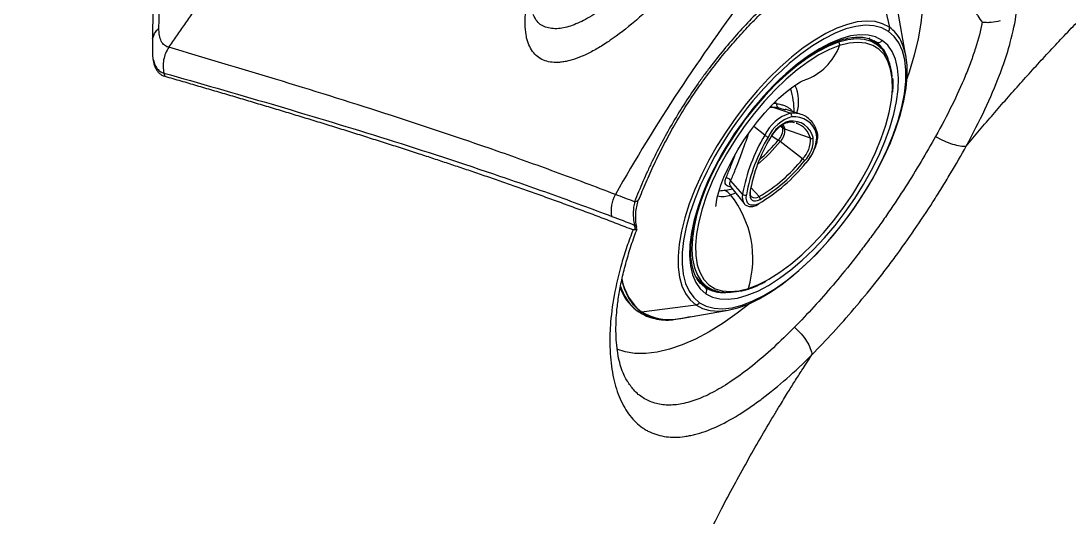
# Model space of a CAD drawing. Extents: x 527 to 611, y 788 to 934.
# Drawn here: x 534.18 to 542.55, y 867.79 to 871.75 of the extents above; entities that cross this region are included whole.
import ezdxf

# ---------------------------------------------------------------- set-up
doc = ezdxf.new("R2010")
doc.units = 0
doc.header["$MEASUREMENT"] = 0
doc.layers.add('1', color=4, linetype='Continuous')
doc.layers.add('GEOMETRY', color=3, linetype='Continuous', lineweight=25)

# ---------------------------------------------------------------- blocks, each defined once
blk = doc.blocks.new('2026_FLAIR')
at = {"layer": 'GEOMETRY'}
for p, q in [((13.9484, 68.7676), (14.0456, 68.3408)), ((14.178, 68.1109), (14.1095, 68.4877)), ((13.6397, 68.2214), (13.6298, 68.2283)), ((13.6924, 68.236), (13.6397, 68.2214)), ((13.8878, 68.2559), (13.881, 68.2462)), ((13.9466, 68.2032), (13.8824, 68.2481)), ((13.9346, 68.2245), (13.9229, 68.2326)), ((13.9321, 68.2133), (13.9378, 68.2216)), ((13.9749, 68.1798), (13.9346, 68.2245)), ((8.2558, 67.975), (8.2621, 67.9502)), ((13.3688, 67.919), (13.3687, 67.919)), ((13.091, 67.7006), (13.11, 67.7034)), ((13.2544, 67.6549), (13.11, 67.7034)), ((13.1236, 67.7341), (13.1431, 67.7317)), ((13.1431, 67.7317), (13.1394, 67.7484)), ((13.1633, 67.6982), (13.2138, 67.6829)), ((13.3407, 67.6453), (13.215, 67.6867)), ((13.0514, 67.4789), (12.9632, 67.5496)), ((13.1954, 67.5363), (13.1748, 67.5506)), ((13.1867, 67.5599), (13.1954, 67.5363)), ((13.4152, 67.4546), (13.2118, 67.5279)), ((13.3051, 67.5793), (13.3044, 67.5704)), ((13.1087, 67.4752), (13.1592, 67.4399)), ((13.3534, 67.2901), (13.1745, 67.4285)), ((12.8743, 67.0071), (12.7797, 67.1156)), ((12.7785, 67.002), (12.8198, 67.0184)), ((12.7786, 67.0706), (12.8868, 66.9335)), ((13.0061, 66.989), (12.9389, 67.0604)), ((12.0286, 66.7319), (12.0174, 66.7232)), ((12.031, 66.7342), (12.0285, 66.747)), ((12.5027, 66.3443), (12.5334, 66.311)), ((12.5334, 66.311), (12.5266, 66.3013)), ((12.5324, 66.3096), (12.5928, 66.2674)), ((12.5728, 66.2691), (12.5529, 66.283)), ((12.5728, 66.2691), (12.6244, 66.2488)), ((12.5737, 66.2663), (12.5734, 66.2666)), ((12.5767, 66.2671), (12.5821, 66.2749)), ((12.8587, 66.2331), (12.9118, 66.2469)), ((12.0685, 66.0683), (12.5018, 66.1241)), ((12.0302, 66.0795), (12.0402, 66.0725)), ((12.0402, 66.0725), (12.0362, 66.0753)), ((12.3814, 66.0168), (12.7587, 66.0817))]:
    blk.add_line(p, q, dxfattribs=at)
at = {"layer": 'GEOMETRY', "flags": 128}
for points in [[(14.1226, 69.0916), (14.133, 69.0831), (14.1854, 69.0292), (14.2292, 68.9643), (14.264, 68.8889), (14.2896, 68.8034), (14.3058, 68.7085), (14.3125, 68.6048), (14.3097, 68.493), (14.2973, 68.374), (14.2755, 68.2486), (14.2444, 68.1176), (14.2043, 67.982), (14.1863, 67.9284)], [(14.0456, 68.3408), (13.992, 68.3691), (13.9311, 68.3857), (13.8634, 68.3905), (13.7896, 68.3833), (13.7106, 68.3644), (13.627, 68.3339), (13.5399, 68.292), (13.45, 68.2393), (13.3583, 68.1763), (13.2657, 68.1035), (13.1732, 68.0219), (13.0818, 67.9321), (12.9923, 67.8351), (12.9057, 67.732), (12.8229, 67.6237), (12.7447, 67.5115), (12.672, 67.3963), (12.6054, 67.2795), (12.5456, 67.1622), (12.4934, 67.0456), (12.4491, 66.931), (12.4133, 66.8194), (12.3864, 66.712), (12.3685, 66.6101), (12.3599, 66.5144), (12.3608, 66.4262), (12.3709, 66.3462), (12.3904, 66.2754), (12.4189, 66.2143), (12.4562, 66.1637), (12.5018, 66.1241)], [(14.0388, 68.3083), (13.9846, 68.3367), (13.9227, 68.3529), (13.8537, 68.3567), (13.7786, 68.3481), (13.698, 68.3272), (13.6129, 68.2942), (13.5242, 68.2496), (13.4329, 68.1936), (13.3399, 68.1271), (13.2464, 68.0507), (13.1865, 67.9969)], [(12.5299, 66.1417), (12.5842, 66.1133), (12.6461, 66.0971), (12.715, 66.0933), (12.7902, 66.1019), (12.8707, 66.1228), (12.9558, 66.1558), (13.0445, 66.2004), (13.1358, 66.2563), (13.2288, 66.3229), (13.3224, 66.3993), (13.4155, 66.4847), (13.5072, 66.5783), (13.5965, 66.6789), (13.6823, 66.7855), (13.7638, 66.897), (13.8401, 67.012), (13.9102, 67.1294), (13.9735, 67.2478), (14.0292, 67.366), (14.0768, 67.4826), (14.1157, 67.5964), (14.1455, 67.7061), (14.1659, 67.8106), (14.1766, 67.9086), (14.1775, 67.9992), (14.1686, 68.0813), (14.1501, 68.154), (14.122, 68.2165), (14.0848, 68.2681), (14.0388, 68.3083)], [(13.9886, 68.2362), (13.9361, 68.2634), (13.8759, 68.2784), (13.8088, 68.281), (13.7356, 68.2713), (13.6571, 68.2493), (13.5742, 68.2153), (13.4879, 68.1697), (13.3992, 68.113), (13.3092, 68.0459), (13.2188, 67.9692), (13.1695, 67.9233)], [(13.6397, 68.2214), (13.5609, 68.1907), (13.4787, 68.1488), (13.394, 68.0962), (13.3079, 68.0335), (13.2213, 67.9614), (13.1352, 67.8808), (13.0508, 67.7927), (12.9689, 67.698), (12.8905, 67.5979), (12.8166, 67.4936), (12.748, 67.3862), (12.6855, 67.277), (12.6299, 67.1674), (12.5818, 67.0585), (12.5417, 66.9518), (12.5102, 66.8483), (12.4875, 66.7494), (12.4741, 66.6562), (12.4699, 66.5698), (12.4717, 66.5254)], [(13.6479, 68.1943), (13.5676, 68.1629), (13.4837, 68.1196), (13.3973, 68.0651), (13.3095, 68.0001), (13.2214, 67.9253), (13.1341, 67.8416), (13.0486, 67.7503), (12.9661, 67.6523), (12.8877, 67.549), (12.8142, 67.4416), (12.7466, 67.3314), (12.6858, 67.22), (12.6325, 67.1086), (12.5874, 66.9986), (12.551, 66.8916), (12.5239, 66.7887), (12.5063, 66.6913), (12.4985, 66.6006), (12.5006, 66.5177), (12.5126, 66.4438), (12.5194, 66.4192)], [(12.5801, 66.2138), (12.6327, 66.1866), (12.6928, 66.1716), (12.7599, 66.1689), (12.8331, 66.1787), (12.9117, 66.2007), (12.9946, 66.2347), (13.0809, 66.2803), (13.1696, 66.337), (13.2596, 66.4041), (13.3499, 66.4808), (13.4395, 66.5663), (13.5272, 66.6595), (13.6121, 66.7593), (13.6931, 66.8645), (13.7694, 66.974), (13.8399, 67.0865), (13.904, 67.2005), (13.9608, 67.3149), (14.0096, 67.4281), (14.05, 67.5391), (14.0814, 67.6463), (14.1034, 67.7486), (14.1158, 67.8447), (14.1185, 67.9336), (14.1114, 68.0142), (14.0946, 68.0855), (14.0683, 68.1468), (14.0329, 68.1972), (13.9886, 68.2362)], [(12.6012, 66.0821), (12.6164, 66.0792), (12.6841, 66.0744), (12.7578, 66.0816), (12.8369, 66.1005), (12.9204, 66.131), (13.0076, 66.1729), (13.0974, 66.2256), (13.1891, 66.2886), (13.2817, 66.3614), (13.3742, 66.443), (13.4656, 66.5328), (13.5551, 66.6298), (13.6417, 66.7329), (13.7245, 66.8412), (13.8027, 66.9534), (13.8755, 67.0686), (13.9421, 67.1854), (14.0018, 67.3027), (14.0541, 67.4193), (14.0983, 67.5339), (14.1341, 67.6455), (14.1611, 67.7529), (14.1789, 67.8548), (14.1875, 67.9505), (14.1867, 68.0387), (14.1765, 68.1187), (14.1571, 68.1895), (14.1367, 68.2358)], [(14.0678, 67.8137), (14.0698, 67.8497), (14.0677, 67.9326), (14.0557, 68.0065), (14.034, 68.0706), (14.003, 68.1241), (13.9628, 68.1663), (13.9142, 68.1966), (13.8576, 68.2147), (13.7938, 68.2204), (13.7236, 68.2136), (13.6479, 68.1943)], [(14.0677, 67.9452), (14.0642, 67.9794), (14.0496, 68.0493), (14.0259, 68.1097), (13.9933, 68.1598), (13.9523, 68.199), (13.9032, 68.227), (13.8467, 68.2433), (13.7835, 68.2479), (13.7142, 68.2405), (13.6924, 68.236)], [(12.6614, 66.9089), (12.6614, 66.9099), (12.6622, 66.9229), (12.6652, 66.947), (12.6721, 66.9819), (12.6838, 67.0268), (12.7012, 67.081), (12.725, 67.1432), (12.7555, 67.2118), (12.7924, 67.2852), (12.8354, 67.3614), (12.8838, 67.4386), (12.9366, 67.5147), (12.9926, 67.5881), (13.0504, 67.6568), (13.1083, 67.7192), (13.1647, 67.7742), (13.2177, 67.8206), (13.2655, 67.8579), (13.306, 67.8857), (13.3377, 67.9044), (13.3589, 67.915), (13.368, 67.9188), (13.3688, 67.919), (13.3688, 67.919)], [(13.0643, 66.3193), (13.0846, 66.3307), (13.171, 66.3852), (13.2588, 66.4502), (13.3469, 66.525), (13.4342, 66.6087), (13.5197, 66.7), (13.6021, 66.798), (13.6806, 66.9013), (13.7541, 67.0087), (13.8217, 67.1189), (13.8825, 67.2303), (13.9358, 67.3417), (13.9809, 67.4517), (14.0173, 67.5588), (14.0444, 67.6616), (14.062, 67.759), (14.0678, 67.8137)], [(13.1958, 67.5664), (13.2008, 67.5566), (13.2118, 67.5279)], [(13.2872, 67.5787), (13.2623, 67.5821), (13.2287, 67.5822)], [(13.3797, 67.2564), (13.3797, 67.2564), (13.3798, 67.2573), (13.3791, 67.2588)], [(12.561, 67.1314), (12.5395, 67.084), (12.4919, 66.9674), (12.453, 66.8536), (12.4232, 66.7439), (12.4029, 66.6394), (12.3922, 66.5413), (12.3913, 66.4508), (12.4001, 66.3687), (12.4187, 66.296), (12.4467, 66.2335), (12.4839, 66.1819), (12.5299, 66.1417)], [(12.5946, 67.1057), (12.5591, 67.0218), (12.5188, 66.9109), (12.4874, 66.8037), (12.4653, 66.7014), (12.4529, 66.6053), (12.4502, 66.5164), (12.4573, 66.4358), (12.4741, 66.3645), (12.5004, 66.3032), (12.5359, 66.2528), (12.5801, 66.2138)], [(12.9326, 67.0218), (12.9314, 67.0012), (12.9339, 66.9838), (12.9399, 66.97), (12.9493, 66.9603), (12.9617, 66.9551), (12.9769, 66.9544), (12.9942, 66.9583), (13.0132, 66.9666)], [(13.0052, 66.9347), (12.9817, 66.9243), (12.9602, 66.9195), (12.9414, 66.9204), (12.926, 66.9269), (12.9143, 66.9389), (12.9069, 66.956), (12.9038, 66.9776), (12.9053, 67.0031)], [(12.4717, 66.5254), (12.4752, 66.4911), (12.4897, 66.4212), (12.5134, 66.3609), (12.546, 66.3108), (12.5871, 66.2715), (12.6361, 66.2436), (12.6926, 66.2272), (12.7558, 66.2227), (12.8251, 66.23), (12.8469, 66.2345)], [(12.5194, 66.4192), (12.5343, 66.3797), (12.5653, 66.3262), (12.6055, 66.284), (12.6541, 66.2537), (12.7107, 66.2356), (12.7745, 66.2299), (12.8447, 66.2367), (12.9204, 66.256)], [(12.4563, 66.0297), (12.4049, 66.0172), (12.321, 66.0054), (12.243, 66.0055), (12.1716, 66.0178), (12.1073, 66.0419), (12.0506, 66.0778), (12.0022, 66.1251), (11.9624, 66.1834), (11.9315, 66.2523), (11.911, 66.3254)], [(12.9204, 66.256), (13.0007, 66.2874), (13.0643, 66.3193)], [(12.9331, 66.1365), (12.832, 66.0579), (12.7189, 65.9786), (12.6074, 65.9097), (12.4984, 65.8517), (12.3926, 65.8049), (12.2906, 65.7698), (12.1933, 65.7465), (12.1013, 65.7351), (12.0153, 65.7359), (11.9358, 65.7488), (11.8697, 65.7709)], [(12.5018, 66.1241), (12.5554, 66.0958), (12.6012, 66.0821)]]:
    blk.add_lwpolyline(points, dxfattribs=at)
at = {"layer": 'GEOMETRY'}
for centre, radius, start, end in [((14.0052, 68.3323), 0.0413, 324.52118, 11.9225), ((13.8785, 68.1037), 0.2901, 27.09447, 54.82402), ((13.2151, 68.3538), 0.4612, 289.90865, 339.76958), ((13.6257, 68.2024), 0.0236, 339.97886, 53.44455), ((13.9568, 68.256), 0.0374, 238.26015, 328.08207), ((13.7773, 68.0027), 0.2731, 16.25195, 54.18135), ((15.1555, 65.9149), 2.8656, 133.40443, 154.8805), ((15.0325, 66.0022), 2.676, 134.12028, 155.64611), ((12.658, 67.6631), 0.628, 0.02124, 17.40121), ((13.0256, 67.7495), 0.2959, 341.68907, 25.74018), ((13.1202, 67.7264), 0.0251, 218.45525, 246.23627), ((13.1782, 67.7299), 0.0351, 177.15532, 244.84992), ((13.3511, 67.3382), 0.3311, 106.98877, 154.85257), ((13.3533, 67.3354), 0.3037, 106.98877, 154.85257), ((13.2688, 67.4172), 0.175, 14.2465, 96.99904), ((13.2734, 67.437), 0.2188, 68.58612, 94.99921), ((13.2459, 67.6356), 0.0211, 332.51809, 66.33587), ((13.287, 67.4433), 0.1839, 14.2465, 96.99904), ((13.319, 67.3567), 0.2449, 106.98877, 154.85257), ((13.0696, 67.5285), 0.126, 315.29647, 3.56188), ((13.0822, 67.5199), 0.1298, 315.29647, 3.56188), ((13.2359, 67.5954), 0.0716, 235.50441, 250.33204), ((13.2332, 67.5969), 0.0154, 253.06717, 337.16732), ((13.2504, 67.4134), 0.1698, 14.05524, 70.47128), ((14.2026, 66.7777), 1.348, 148.6554, 170.20295), ((14.2042, 66.7788), 1.3181, 148.6554, 170.20295), ((14.1685, 66.8084), 1.2542, 148.6554, 170.20295), ((12.1271, 68.2863), 1.3538, 309.77752, 320.68338), ((12.0769, 68.331), 1.4019, 311.64764, 320.53431), ((13.1036, 67.5442), 0.0836, 231.28876, 252.43902), ((12.9258, 67.1077), 0.406, 52.21082, 54.90631), ((13.2006, 67.4413), 0.2149, 315.29647, 3.56188), ((13.1969, 67.4453), 0.242, 315.29647, 3.56188), ((13.1657, 67.4699), 0.3001, 315.29647, 3.56188), ((13.4223, 67.4758), 0.0224, 251.33832, 316.06822), ((13.454, 67.5002), 0.0162, 314.19634, 15.39439), ((12.3335, 68.0872), 1.3339, 300.23317, 321.60818), ((12.3822, 68.0596), 1.2391, 300.23317, 321.60818), ((12.3741, 68.0633), 1.2693, 300.23317, 321.60818), ((13.3087, 67.2287), 0.076, 37.58463, 53.94177), ((12.7407, 67.0895), 0.0469, 33.74681, 89.07725), ((12.658, 67.6631), 0.628, 272.68699, 282.57653), ((12.6893, 66.9343), 0.112, 37.18636, 69.40893), ((12.9648, 66.9846), 0.0932, 166.03984, 213.22549), ((12.8924, 67.025), 0.0254, 224.66568, 300.50641), ((12.9269, 67.031), 0.0108, 301.61846, 352.99565), ((12.009, 66.9897), 0.0426, 274.75449, 332.65698), ((12.7123, 67.1719), 0.1823, 257.72392, 291.28679), ((12.1404, 66.4941), 0.8156, 343.02587, 38.51648), ((12.9748, 67.0275), 0.0496, 229.71409, 309.1311), ((12.9946, 66.9368), 0.0108, 300.08251, 348.63047), ((12.9879, 66.971), 0.0257, 350.18084, 44.63151), ((12.0055, 66.7376), 0.0249, 22.67934, 79.52029), ((12.2597, 66.3878), 0.3843, 198.38534, 233.33899), ((12.2757, 66.3858), 0.3921, 195.65988, 232.35104), ((12.3262, 66.4019), 0.4214, 189.5847, 232.31695), ((12.5504, 66.2368), 0.0376, 322.26055, 51.7769), ((12.7234, 66.4977), 0.2756, 237.08745, 273.6755), ((12.9073, 66.2597), 0.0136, 289.33513, 343.98381), ((12.4959, 66.1648), 0.0411, 278.2684, 325.80154), ((12.2904, 66.4395), 0.4324, 239.12926, 282.14519)]:
    blk.add_arc(centre, radius, start, end, dxfattribs=at)
for points, knots in [([(17.4143, 72.5609), (16.8518, 72.2417), (16.3103, 71.8855), (15.2532, 71.0861), (14.7403, 70.6394), (13.7806, 69.6798), (13.3339, 69.1668), (12.5344, 68.1098), (12.1782, 67.5683), (11.8589, 67.0058)], [0.0117209, 0.0117209, 0.0117209, 0.0117209, 0.2499981, 0.2499981, 0.4999981, 0.4999981, 0.7499981, 0.7499981, 0.9882772, 0.9882772, 0.9882772, 0.9882772]), ([(13.2312, 70.5826), (13.2037, 70.6049), (13.1695, 70.6194), (13.1185, 70.6276), (13.1079, 70.6288), (13.0859, 70.6301), (13.0746, 70.6302), (13.0397, 70.6292), (13.0151, 70.6265), (12.9633, 70.6173), (12.9361, 70.6107), (12.8933, 70.5979), (12.8787, 70.5931), (12.8489, 70.5825), (12.8336, 70.5767), (12.7565, 70.5455), (12.6916, 70.5132), (12.5897, 70.4538), (12.555, 70.4323), (12.4839, 70.3853), (12.4481, 70.3602), (12.3403, 70.2807), (12.2678, 70.2219), (12.1582, 70.1247), (12.1213, 70.0907), (12.049, 70.021), (12.0133, 69.9851), (11.9428, 69.9116), (11.908, 69.8739), (11.8566, 69.8159), (11.8396, 69.7963), (11.8058, 69.7567), (11.789, 69.7366), (11.7059, 69.6353), (11.6437, 69.553), (11.5566, 69.4277), (11.5286, 69.3856), (11.4881, 69.322), (11.4748, 69.3007), (11.449, 69.2582), (11.4365, 69.237), (11.3757, 69.1317), (11.333, 69.0491), (11.2867, 68.9477), (11.2778, 68.9276), (11.2607, 68.8874), (11.2525, 68.8674), (11.2293, 68.8082), (11.2155, 68.7698), (11.1793, 68.6578), (11.1618, 68.5874), (11.1483, 68.505), (11.146, 68.4887), (11.1423, 68.4571), (11.1409, 68.4417), (11.1381, 68.3967), (11.1379, 68.3684), (11.1408, 68.315), (11.144, 68.29), (11.1512, 68.2549), (11.1541, 68.2437), (11.1606, 68.222), (11.1643, 68.2116), (11.1767, 68.1819), (11.1865, 68.1641), (11.2094, 68.1324), (11.2225, 68.1186), (11.2659, 68.0838), (11.3003, 68.0693), (11.3599, 68.06), (11.3811, 68.059), (11.415, 68.0609), (11.4267, 68.062), (11.4506, 68.0654), (11.4628, 68.0677), (11.525, 68.0816), (11.5786, 68.1012), (11.6504, 68.136), (11.6651, 68.1435), (11.6948, 68.1595), (11.7099, 68.1681), (11.7557, 68.1952), (11.7867, 68.215), (11.8813, 68.28), (11.9464, 68.3303), (12.0306, 68.4021), (12.0476, 68.4169), (12.0815, 68.4471), (12.0985, 68.4625), (12.1494, 68.5096), (12.1834, 68.5423), (12.2515, 68.6102), (12.2856, 68.6454), (12.3369, 68.6999), (12.354, 68.7185), (12.3883, 68.7561), (12.4054, 68.7751), (12.4901, 68.871), (12.556, 68.9501), (12.6524, 69.0721), (12.6841, 69.1134), (12.7466, 69.1971), (12.7769, 69.2388), (12.865, 69.3638), (12.92, 69.4466), (12.9967, 69.5703), (13.0214, 69.6116), (13.0677, 69.6923), (13.0895, 69.7319), (13.1302, 69.8095), (13.1493, 69.8476), (13.1844, 69.9223), (13.2006, 69.959), (13.2447, 70.0665), (13.2672, 70.1329), (13.2908, 70.225), (13.297, 70.2544), (13.3058, 70.3107), (13.3084, 70.3377), (13.3108, 70.413), (13.3051, 70.4564), (13.2889, 70.5024), (13.2852, 70.5112), (13.2769, 70.5279), (13.2723, 70.5359), (13.257, 70.5583), (13.245, 70.5714), (13.2312, 70.5826)], [0, 0, 0, 0, 0.03125, 0.03125, 0.039062, 0.039062, 0.046875, 0.046875, 0.0625, 0.0625, 0.078125, 0.078125, 0.085937, 0.085937, 0.09375, 0.09375, 0.125, 0.125, 0.140625, 0.140625, 0.15625, 0.15625, 0.1875, 0.1875, 0.203125, 0.203125, 0.21875, 0.21875, 0.234375, 0.234375, 0.242187, 0.242187, 0.25, 0.25, 0.28125, 0.28125, 0.296875, 0.296875, 0.304687, 0.304687, 0.3125, 0.3125, 0.34375, 0.34375, 0.351562, 0.351562, 0.359375, 0.359375, 0.375, 0.375, 0.40625, 0.40625, 0.414062, 0.414062, 0.421875, 0.421875, 0.4375, 0.4375, 0.453125, 0.453125, 0.460937, 0.460937, 0.46875, 0.46875, 0.484375, 0.484375, 0.5, 0.5, 0.53125, 0.53125, 0.546875, 0.546875, 0.554687, 0.554687, 0.5625, 0.5625, 0.59375, 0.59375, 0.601562, 0.601562, 0.609375, 0.609375, 0.625, 0.625, 0.65625, 0.65625, 0.664062, 0.664062, 0.671875, 0.671875, 0.6875, 0.6875, 0.703125, 0.703125, 0.710937, 0.710937, 0.71875, 0.71875, 0.75, 0.75, 0.765625, 0.765625, 0.78125, 0.78125, 0.8125, 0.8125, 0.828125, 0.828125, 0.84375, 0.84375, 0.859375, 0.859375, 0.875, 0.875, 0.90625, 0.90625, 0.921875, 0.921875, 0.9375, 0.9375, 0.96875, 0.96875, 0.976562, 0.976562, 0.984375, 0.984375, 1, 1, 1, 1]), ([(12.9763, 70.5118), (12.9881, 70.5001), (13.0181, 70.4704), (13.0417, 70.398), (13.0424, 70.3273), (13.0331, 70.2476), (13.0137, 70.1587), (12.9584, 70.0072), (12.8779, 69.8391), (12.776, 69.6594), (12.6559, 69.4727), (12.5223, 69.2847), (12.3788, 69.1006), (12.23, 68.9261), (12.0794, 68.7661), (11.9308, 68.6253), (11.7872, 68.5081), (11.6517, 68.4171), (11.5272, 68.3563), (11.4104, 68.3245), (11.3094, 68.3325), (11.2373, 68.3726), (11.2124, 68.4231), (11.2031, 68.442)], [0, 0, 0, 0, 0.032893, 0.083231, 0.133572, 0.134695, 0.186221, 0.237751, 0.289583, 0.341418, 0.39319, 0.444962, 0.496309, 0.547655, 0.598301, 0.648944, 0.69899, 0.749031, 0.79899, 0.848947, 0.907022, 0.965099, 1, 1, 1, 1]), ([(8.2941, 68.1807), (8.3154, 68.2114), (8.3581, 68.2727), (8.4226, 68.3644), (8.4874, 68.4559), (8.5525, 68.5471), (8.6179, 68.6381), (8.6836, 68.7288), (8.7497, 68.8193), (8.816, 68.9095), (8.8826, 68.9994), (8.9495, 69.0891), (9.0168, 69.1785), (9.0843, 69.2677), (9.1521, 69.3566), (9.2202, 69.4453), (9.2887, 69.5337), (9.3574, 69.6218), (9.4264, 69.7097), (9.4957, 69.7973), (9.5653, 69.8847), (9.6352, 69.9718), (9.7053, 70.0586), (9.7523, 70.1163), (9.7758, 70.1451)], [0, 0, 0, 0, 0.045567, 0.091122, 0.136667, 0.182201, 0.227724, 0.273236, 0.318737, 0.364227, 0.409706, 0.455175, 0.500634, 0.546081, 0.591519, 0.636946, 0.682362, 0.727769, 0.773165, 0.818552, 0.863928, 0.909295, 0.954652, 1, 1, 1, 1]), ([(14.6596, 67.3928), (14.6773, 67.414), (14.7127, 67.4564), (14.7661, 67.5196), (14.8197, 67.5827), (14.8736, 67.6454), (14.9278, 67.7079), (14.9823, 67.7701), (15.037, 67.8321), (15.0919, 67.8937), (15.1471, 67.9551), (15.2026, 68.0163), (15.2583, 68.0771), (15.3143, 68.1377), (15.3705, 68.198), (15.427, 68.258), (15.4837, 68.3177), (15.5406, 68.3772), (15.5978, 68.4364), (15.6552, 68.4952), (15.7129, 68.5538), (15.7876, 68.6292), (15.8799, 68.7209), (15.9901, 68.8287), (16.1014, 68.9357), (16.2137, 69.0418), (16.3269, 69.1471), (16.4412, 69.2515), (16.5564, 69.3551), (16.6726, 69.4578), (16.7898, 69.5595), (16.9079, 69.6605), (16.9874, 69.727), (17.0272, 69.7602)], [0, 0, 0, 0, 0.024712, 0.049414, 0.074105, 0.098787, 0.123457, 0.148117, 0.172767, 0.197406, 0.222034, 0.246651, 0.271258, 0.295853, 0.320437, 0.34501, 0.369572, 0.394123, 0.418662, 0.443189, 0.467706, 0.49221, 0.538139, 0.584117, 0.630142, 0.676214, 0.722334, 0.768499, 0.81471, 0.860966, 0.907267, 0.953612, 1, 1, 1, 1]), ([(8.2449, 69.6189), (8.2295, 69.4827), (8.1953, 69.1815), (8.1674, 68.6906), (8.165, 68.3267), (8.1639, 68.1448)], [0, 0, 0, 0, 0.291897, 0.6459856, 1, 1, 1, 1]), ([(8.2157, 68.335), (8.2167, 68.3902), (8.2218, 68.6719), (8.2352, 68.9983), (8.2625, 69.3705), (8.2784, 69.5261), (8.289, 69.6302)], [0, 0, 0, 0, 0.121979, 0.622298, 0.747362, 1, 1, 1, 1]), ([(5.9937, 66.9495), (6.0488, 67.1775), (6.2055, 67.7065), (6.5506, 68.5048), (6.9062, 69.0903), (7.121, 69.3879), (7.151, 69.4285)], [0.22684237, 0.22684237, 0.22684237, 0.22684237, 0.25, 0.28125, 0.3125, 0.31748314, 0.31748314, 0.31748314, 0.31748314]), ([(14.9646, 68.6127), (14.9627, 68.6833), (14.9536, 68.7478), (14.9207, 68.8654), (14.8971, 68.9185), (14.8581, 68.9775), (14.8498, 68.9889), (14.8325, 69.0108), (14.8234, 69.0213), (14.7949, 69.0515), (14.7743, 69.0698), (14.7077, 69.1195), (14.6571, 69.1456), (14.5862, 69.1689), (14.5716, 69.1732), (14.5418, 69.1806), (14.5266, 69.1838), (14.4802, 69.192), (14.4481, 69.1956), (14.3488, 69.2003), (14.2783, 69.1956), (14.1665, 69.1767), (14.1281, 69.1683), (14.0505, 69.1477), (14.0111, 69.1354), (13.8917, 69.0931), (13.8102, 69.0572), (13.7061, 69.0028), (13.6852, 68.9915), (13.6431, 68.9678), (13.6219, 68.9554), (13.5584, 68.917), (13.5161, 68.8898), (13.3896, 68.8033), (13.3057, 68.7393), (13.1805, 68.6335), (13.1389, 68.5967), (13.0766, 68.5389), (13.0558, 68.5193), (13.0147, 68.4794), (12.9943, 68.4591), (12.8931, 68.3565), (12.8147, 68.2699), (12.7009, 68.1334), (12.6636, 68.0867), (12.6087, 68.0151), (12.5905, 67.9909), (12.5545, 67.942), (12.5367, 67.9172), (12.4492, 67.793), (12.3837, 67.6915), (12.2615, 67.4845), (12.2048, 67.3789), (12.1397, 67.2443), (12.127, 67.2172), (12.1022, 67.1632), (12.0902, 67.1362), (12.0552, 67.0552), (12.0332, 67.0012), (12.0126, 66.9473)], [0, 0, 0, 0, 0.0625, 0.0625, 0.125, 0.125, 0.140625, 0.140625, 0.15625, 0.15625, 0.1875, 0.1875, 0.25, 0.25, 0.265625, 0.265625, 0.28125, 0.28125, 0.3125, 0.3125, 0.375, 0.375, 0.40625, 0.40625, 0.4375, 0.4375, 0.5, 0.5, 0.515625, 0.515625, 0.53125, 0.53125, 0.5625, 0.5625, 0.625, 0.625, 0.65625, 0.65625, 0.671875, 0.671875, 0.6875, 0.6875, 0.75, 0.75, 0.78125, 0.78125, 0.796875, 0.796875, 0.8125, 0.8125, 0.875, 0.875, 0.9375, 0.9375, 0.953125, 0.953125, 0.96875, 0.96875, 1, 1, 1, 1]), ([(12.0497, 66.9694), (12.0506, 66.9719), (12.0692, 67.0222), (12.1115, 67.1222), (12.1774, 67.2683), (12.2506, 67.4148), (12.3301, 67.5599), (12.4155, 67.7022), (12.5065, 67.8401), (12.602, 67.973), (12.7016, 68.1011), (12.8054, 68.2243), (12.9131, 68.3426), (13.0237, 68.4547), (13.1363, 68.5596), (13.2495, 68.6564), (13.3622, 68.7443), (13.4733, 68.8224), (13.5816, 68.8904), (13.6861, 68.9479), (13.7873, 68.9956), (13.8855, 69.034), (13.98, 69.0633), (14.0692, 69.0834), (14.1519, 69.0946), (14.2264, 69.0972), (14.2861, 69.0935), (14.3164, 69.0868), (14.3287, 69.0841)], [0, 0, 0, 0, 0.0021643, 0.042863, 0.083881, 0.1250926, 0.1663517, 0.2074809, 0.2484093, 0.2889715, 0.3293058, 0.3700689, 0.4111579, 0.4524488, 0.4937924, 0.5349876, 0.5758811, 0.6163347, 0.6562359, 0.6954999, 0.7341874, 0.7737114, 0.8134998, 0.8534299, 0.8933754, 0.9332427, 0.9730681, 1, 1, 1, 1]), ([(14.7027, 68.5754), (14.7028, 68.5684), (14.7033, 68.5611), (14.7052, 68.5462), (14.7066, 68.5386), (14.7123, 68.5153), (14.7178, 68.4992), (14.7286, 68.4742), (14.7327, 68.4657), (14.7417, 68.4485), (14.7465, 68.44), (14.7622, 68.4143), (14.774, 68.3973), (14.7871, 68.3804)], [0, 0, 0, 0, 0.125, 0.125, 0.25, 0.25, 0.5, 0.5, 0.625, 0.625, 0.75, 0.75, 1, 1, 1, 1]), ([(14.6596, 67.3928), (14.7138, 67.4923), (14.763, 67.5891), (14.8515, 67.7779), (14.8909, 67.8699), (14.9422, 68.0043), (14.9579, 68.0486), (14.9867, 68.1358), (14.9996, 68.1784), (15.0335, 68.3029), (15.0499, 68.3818), (15.0599, 68.4566)], [0, 0, 0, 0, 0.25, 0.25, 0.5, 0.5, 0.625, 0.625, 0.75, 0.75, 1, 1, 1, 1]), ([(14.7871, 68.3804), (14.7742, 68.3149), (14.7562, 68.2462), (14.7277, 68.1564), (14.7216, 68.1382), (14.709, 68.1015), (14.7024, 68.0829), (14.6817, 68.027), (14.6669, 67.9892), (14.6194, 67.8746), (14.5838, 67.7964), (14.5049, 67.6362), (14.4617, 67.5542), (14.4147, 67.47)], [0, 0, 0, 0, 0.25, 0.25, 0.3125, 0.3125, 0.375, 0.375, 0.5, 0.5, 0.75, 0.75, 1, 1, 1, 1]), ([(14.93, 68.3923), (14.9058, 68.3853), (14.8818, 68.3809), (14.8457, 68.3779), (14.8337, 68.3775), (14.816, 68.3779), (14.8101, 68.3781), (14.7985, 68.379), (14.7927, 68.3796), (14.7871, 68.3804)], [0, 0, 0, 0, 0.5, 0.5, 0.75, 0.75, 0.875, 0.875, 1, 1, 1, 1]), ([(8.1654, 68.2482), (8.1717, 68.2671), (8.1798, 68.2913), (8.2005, 68.3189), (8.2101, 68.3291), (8.2157, 68.335)], [0, 0, 0, 0, 0.599651, 0.768178, 1, 1, 1, 1]), ([(8.294, 68.1806), (8.2908, 68.1815), (8.2876, 68.1824), (8.2814, 68.1846), (8.2784, 68.1859), (8.2698, 68.1902), (8.2644, 68.1937), (8.2496, 68.2061), (8.2413, 68.2168), (8.2279, 68.2431), (8.223, 68.2585), (8.2167, 68.2937), (8.2153, 68.3135), (8.2157, 68.335)], [0, 0, 0, 0, 0.0625, 0.0625, 0.125, 0.125, 0.25, 0.25, 0.5, 0.5, 0.75, 0.75, 1, 1, 1, 1]), ([(13.1681, 67.9148), (13.1904, 67.9359), (13.2399, 67.9828), (13.3172, 68.0464), (13.3986, 68.1064), (13.4784, 68.1571), (13.5556, 68.1983), (13.6293, 68.2296), (13.6986, 68.2509), (13.7625, 68.262), (13.8207, 68.2634), (13.8724, 68.2552), (13.9105, 68.241), (13.9306, 68.2283), (13.9374, 68.224)], [0, 0, 0, 0, 0.072418, 0.160881, 0.249191, 0.337312, 0.425211, 0.512869, 0.600316, 0.687685, 0.775198, 0.863468, 0.95355, 1, 1, 1, 1]), ([(8.294, 68.1806), (8.2739, 68.1506), (8.26, 68.1164), (8.2469, 68.0457), (8.2477, 68.0092), (8.2558, 67.975)], [0, 0, 0, 0, 0.5, 0.5, 1, 1, 1, 1]), ([(11.859, 67.0059), (11.6976, 67.0679), (11.5384, 67.1275), (11.2243, 67.2428), (11.0694, 67.2984), (10.6104, 67.459), (10.3117, 67.5585), (9.7234, 67.7483), (9.4339, 67.8385), (8.8602, 68.0135), (8.5762, 68.0981), (8.2941, 68.1808)], [0, 0, 0, 0, 0.125, 0.125, 0.25, 0.25, 0.5, 0.5, 0.75, 0.75, 1, 1, 1, 1]), ([(8.1639, 68.1448), (8.1639, 68.141), (8.164, 68.1334), (8.1645, 68.1224), (8.1652, 68.1116), (8.1661, 68.1012), (8.1673, 68.091), (8.1688, 68.0812), (8.1719, 68.0637), (8.178, 68.0402), (8.189, 68.0133), (8.203, 67.9906), (8.217, 67.9754), (8.2296, 67.9654), (8.2398, 67.9592), (8.2506, 67.9539), (8.2583, 67.9515), (8.2621, 67.9502)], [0, 0, 0, 0, 0.035732, 0.071403, 0.107029, 0.142623, 0.178202, 0.213779, 0.24937, 0.374168, 0.498763, 0.624114, 0.749361, 0.812065, 0.874681, 0.937297, 1, 1, 1, 1]), ([(8.1706, 68.0838), (8.1747, 68.0674), (8.1829, 68.034), (8.2081, 68.0012), (8.2331, 67.9826), (8.2508, 67.9767), (8.2558, 67.975)], [0, 0, 0, 0, 0.286023, 0.580927, 0.880382, 1, 1, 1, 1]), ([(8.2558, 67.975), (8.5383, 67.8951), (8.8229, 67.8132), (9.3978, 67.6437), (9.6881, 67.5562), (10.278, 67.3717), (10.5777, 67.2748), (11.0383, 67.1181), (11.1938, 67.0638), (11.5092, 66.9508), (11.6691, 66.8923), (11.8312, 66.8312)], [0, 0, 0, 0, 0.25, 0.25, 0.5, 0.5, 0.75, 0.75, 0.875, 0.875, 1, 1, 1, 1]), ([(8.2621, 67.9502), (8.3046, 67.9379), (8.3893, 67.9134), (8.5165, 67.8763), (8.6436, 67.8391), (8.7706, 67.8017), (8.8975, 67.7641), (9.0243, 67.7262), (9.151, 67.6882), (9.2776, 67.6499), (9.4042, 67.6113), (9.5308, 67.5724), (9.6574, 67.5333), (9.7839, 67.4938), (9.9106, 67.4539), (10.0373, 67.4136), (10.1642, 67.3728), (10.2872, 67.3329), (10.4065, 67.2938), (10.5224, 67.2554), (10.6392, 67.2163), (10.7571, 67.1764), (10.8761, 67.1356), (10.9961, 67.094), (11.1173, 67.0514), (11.2397, 67.0079), (11.3632, 66.9634), (11.4881, 66.9178), (11.6142, 66.8712), (11.7416, 66.8234), (11.8703, 66.7746), (11.957, 66.7413), (12.0004, 66.7246)], [0, 0, 0, 0, 0.036011, 0.071902, 0.107674, 0.143325, 0.178854, 0.214261, 0.249544, 0.284704, 0.319739, 0.354649, 0.389433, 0.424089, 0.458617, 0.493017, 0.527287, 0.561427, 0.592166, 0.622998, 0.653923, 0.684939, 0.716047, 0.747245, 0.778533, 0.80991, 0.841376, 0.872929, 0.90457, 0.936296, 0.968107, 1, 1, 1, 1]), ([(14.0723, 67.8227), (14.0736, 67.8357), (14.0774, 67.8756), (14.0752, 67.9109), (14.0737, 67.9347)], [0, 0, 0, 0, 0.328349, 1, 1, 1, 1]), ([(13.11, 67.7034), (13.1205, 67.7027), (13.139, 67.7015), (13.1559, 67.6992), (13.1633, 67.6982)], [0, 0, 0, 0, 0.561342, 1, 1, 1, 1]), ([(13.1431, 67.7317), (13.1554, 67.7295), (13.1789, 67.7254), (13.2073, 67.7163), (13.2318, 67.7053), (13.2516, 67.6914), (13.2658, 67.6792), (13.2694, 67.6705), (13.2703, 67.6685)], [0, 0, 0, 0, 0.201431, 0.384624, 0.550978, 0.745405, 0.940373, 1, 1, 1, 1]), ([(13.4696, 67.5045), (13.4664, 67.5139), (13.4571, 67.541), (13.4352, 67.5795), (13.4007, 67.6144), (13.3729, 67.6343), (13.3556, 67.6393), (13.3541, 67.6398)], [0, 0, 0, 0, 0.149082, 0.428729, 0.704075, 0.974417, 1, 1, 1, 1]), ([(13.0999, 67.4611), (13.1038, 67.4675), (13.1151, 67.4863), (13.1376, 67.5158), (13.1667, 67.5457), (13.1954, 67.5675), (13.2192, 67.5792), (13.2298, 67.5808), (13.2343, 67.5814)], [0, 0, 0, 0, 0.100165, 0.292954, 0.485712, 0.676392, 0.863125, 1, 1, 1, 1]), ([(12.7797, 67.1156), (12.7913, 67.1431), (12.8145, 67.1977), (12.8563, 67.3078), (12.8943, 67.4097), (12.917, 67.4754), (12.9247, 67.4977)], [0, 0, 0, 0, 0.2872, 0.570945, 0.854691, 1, 1, 1, 1]), ([(14.4147, 67.47), (14.3398, 67.3361), (14.2598, 67.2013), (14.1306, 66.9989), (14.0861, 66.9314), (14.0167, 66.8301), (13.9932, 66.7963), (13.9455, 66.7292), (13.8973, 66.6625), (13.8481, 66.5969), (13.7983, 66.5318), (13.7732, 66.4995), (13.6977, 66.4043), (13.6471, 66.3427), (13.4945, 66.1634), (13.3918, 66.0511), (13.2887, 65.9458)], [0, 0, 0, 0, 0.25, 0.25, 0.375, 0.375, 0.4375, 0.4375, 0.5, 0.5625, 0.5625, 0.625, 0.625, 0.75, 0.75, 1, 1, 1, 1]), ([(13.3797, 67.2564), (13.3855, 67.2635), (13.4022, 67.2844), (13.4268, 67.3222), (13.4504, 67.3683), (13.4669, 67.4137), (13.4751, 67.4562), (13.4746, 67.4858), (13.4706, 67.5007), (13.4696, 67.5045)], [0, 0, 0, 0, 0.088302, 0.256608, 0.425437, 0.595091, 0.766543, 0.941035, 1, 1, 1, 1]), ([(14.4147, 67.47), (14.4364, 67.457), (14.4591, 67.445), (14.5046, 67.4241), (14.5274, 67.4152), (14.5709, 67.4015), (14.5915, 67.3966), (14.629, 67.3914), (14.6457, 67.391), (14.6596, 67.3928)], [0, 0, 0, 0, 0.25, 0.25, 0.5, 0.5, 0.75, 0.75, 1, 1, 1, 1]), ([(13.4275, 65.7258), (13.5408, 65.8411), (13.6534, 65.9639), (13.8204, 66.1597), (13.8757, 66.2269), (13.9581, 66.3308), (13.9856, 66.3661), (14.0398, 66.437), (14.0665, 66.4726), (14.1458, 66.58), (14.1972, 66.6524), (14.2975, 66.7985), (14.3463, 66.8722), (14.4176, 66.9838), (14.4411, 67.0213), (14.4872, 67.0961), (14.5098, 67.1335), (14.5763, 67.2452), (14.6188, 67.3192), (14.6596, 67.3928)], [0, 0, 0, 0, 0.25, 0.25, 0.375, 0.375, 0.4375, 0.4375, 0.5, 0.5, 0.625, 0.625, 0.75, 0.75, 0.8125, 0.8125, 0.875, 0.875, 1, 1, 1, 1]), ([(12.7414, 67.1364), (12.7526, 67.1636), (12.7747, 67.2174), (12.8025, 67.291), (12.8162, 67.3274)], [0, 0, 0, 0, 0.505446, 1, 1, 1, 1]), ([(12.5734, 66.2665), (12.567, 66.2713), (12.5473, 66.2858), (12.5194, 66.3175), (12.4925, 66.3655), (12.4735, 66.4228), (12.4623, 66.4884), (12.4591, 66.5618), (12.4638, 66.6423), (12.4766, 66.7292), (12.4973, 66.8218), (12.5262, 66.9189), (12.5606, 67.0154), (12.5889, 67.0801), (12.6021, 67.1104)], [0, 0, 0, 0, 0.045005, 0.138545, 0.230164, 0.318864, 0.405787, 0.491994, 0.578058, 0.664168, 0.75045, 0.836927, 0.923586, 1, 1, 1, 1]), ([(12.7827, 67.0655), (12.7708, 67.0679), (12.7458, 67.073), (12.7304, 67.0981), (12.7377, 67.1234), (12.7414, 67.1364)], [0, 0, 0, 0, 0.304088, 0.644742, 1, 1, 1, 1]), ([(12.7806, 67.0722), (12.7771, 67.0762), (12.7677, 67.0869), (12.775, 67.1045), (12.7797, 67.1156)], [0, 0, 0, 0, 0.369861, 1, 1, 1, 1]), ([(12.9429, 66.9908), (12.942, 66.9916), (12.9391, 66.9942), (12.9358, 67.0072), (12.937, 67.0224), (12.9376, 67.0293)], [0, 0, 0, 0, 0.197453, 0.636091, 1, 1, 1, 1]), ([(11.8312, 66.8311), (11.8258, 66.8601), (11.8255, 66.8905), (11.8349, 66.95), (11.8447, 66.9792), (11.859, 67.0058)], [0, 0, 0, 0, 0.5, 0.5, 1, 1, 1, 1]), ([(12.0126, 66.9473), (12.0092, 66.9336), (12.0066, 66.9195), (12.0028, 66.8902), (12.0017, 66.8749), (12.0011, 66.8431), (12.0017, 66.827), (12.0038, 66.8027), (12.0047, 66.7946), (12.007, 66.7783), (12.0084, 66.7701), (12.01, 66.7621)], [0, 0, 0, 0, 0.25, 0.25, 0.5, 0.5, 0.75, 0.75, 0.875, 0.875, 1, 1, 1, 1]), ([(12.0291, 66.7475), (12.0275, 66.7552), (12.0228, 66.7781), (12.0205, 66.8203), (12.0224, 66.8712), (12.0313, 66.9215), (12.0404, 66.955), (12.0469, 66.9699), (12.0472, 66.9706)], [0, 0, 0, 0, 0.107669, 0.317618, 0.52892, 0.752653, 0.988178, 1, 1, 1, 1]), ([(12.8865, 66.9339), (12.8865, 66.9339), (12.8905, 66.9259), (12.9066, 66.9156), (12.9327, 66.908), (12.9644, 66.9111), (12.9875, 66.9217), (13, 66.9275)], [0, 0, 0, 0, 0.000853, 0.229336, 0.468628, 0.710625, 1, 1, 1, 1]), ([(12.01, 66.7621), (12.0121, 66.7508), (12.0143, 66.7395), (12.0165, 66.7281), (12.0168, 66.7265), (12.0171, 66.7248), (12.0174, 66.7232)], [0, 0, 0, 0, 0.000900139, 0.000900139, 0.000900139, 0.001030345, 0.001030345, 0.001030345, 0.001030345]), ([(12.0004, 66.7246), (11.9827, 66.6792), (11.9662, 66.6341), (11.9358, 66.5446), (11.9219, 66.5), (11.884, 66.3682), (11.8641, 66.2828), (11.8341, 66.1168), (11.824, 66.0363), (11.8161, 65.9197), (11.8147, 65.8813), (11.8143, 65.8071), (11.8153, 65.771), (11.8218, 65.6663), (11.8307, 65.601), (11.8508, 65.51), (11.8586, 65.4808), (11.8764, 65.4249), (11.8865, 65.3981), (11.9195, 65.3226), (11.9455, 65.2783), (12.0049, 65.2017), (12.0384, 65.1695), (12.085, 65.137), (12.0946, 65.1309), (12.1141, 65.1195), (12.124, 65.1143), (12.1544, 65.0998), (12.1754, 65.0919), (12.2404, 65.073), (12.2866, 65.067), (12.3603, 65.0679), (12.3856, 65.0698), (12.4246, 65.0752), (12.4379, 65.0775), (12.4646, 65.0827), (12.478, 65.0858), (12.5458, 65.1029), (12.602, 65.123), (12.7181, 65.1752), (12.778, 65.2073), (12.8558, 65.2551), (12.8715, 65.265), (12.903, 65.2856), (12.9188, 65.2962), (12.9665, 65.329), (12.9984, 65.3521), (13.1592, 65.4735), (13.2914, 65.5898), (13.4275, 65.7258)], [0, 0, 0, 0, 0.03125, 0.03125, 0.0625, 0.0625, 0.125, 0.125, 0.1875, 0.1875, 0.21875, 0.21875, 0.25, 0.25, 0.3125, 0.3125, 0.34375, 0.34375, 0.375, 0.375, 0.4375, 0.4375, 0.5, 0.5, 0.515625, 0.515625, 0.53125, 0.53125, 0.5625, 0.5625, 0.625, 0.625, 0.65625, 0.65625, 0.671875, 0.671875, 0.6875, 0.6875, 0.75, 0.75, 0.8125, 0.8125, 0.828125, 0.828125, 0.84375, 0.84375, 0.875, 0.875, 1, 1, 1, 1]), ([(11.9544, 65.516), (11.9469, 65.5284), (11.9306, 65.5552), (11.9081, 65.611), (11.8884, 65.679), (11.8737, 65.7572), (11.8648, 65.8446), (11.8623, 65.9407), (11.8669, 66.0447), (11.879, 66.1566), (11.8991, 66.276), (11.9271, 66.4017), (11.9638, 66.5329), (11.9989, 66.6428), (12.0247, 66.7096), (12.0326, 66.7301)], [0, 0, 0, 0, 0.071143, 0.153306, 0.233905, 0.313795, 0.393245, 0.47223, 0.551439, 0.632048, 0.713549, 0.795905, 0.879001, 0.962678, 1, 1, 1, 1]), ([(12.9118, 66.2469), (12.925, 66.2515), (12.9631, 66.2647), (13.012, 66.2858), (13.0488, 66.3068), (13.0587, 66.3125)], [0, 0, 0, 0, 0.276649, 0.80357, 1, 1, 1, 1]), ([(12.0365, 66.0766), (12.05, 66.0671), (12.0816, 66.0448), (12.1393, 66.0219), (12.2076, 66.0066), (12.2695, 66.0015), (12.31, 66.0054), (12.3242, 66.0068)], [0, 0, 0, 0, 0.172331, 0.403842, 0.636445, 0.872127, 1, 1, 1, 1]), ([(13.2887, 65.9458), (13.2322, 65.8897), (13.1189, 65.7774), (12.9525, 65.6353), (12.8445, 65.5549), (12.7438, 65.4869), (12.6494, 65.4294), (12.5151, 65.367), (12.3899, 65.33), (12.2752, 65.3199), (12.1716, 65.3353), (12.0807, 65.3766), (12.0071, 65.4361), (11.9704, 65.4911), (11.954, 65.5156)], [0, 0, 0, 0, 0.100127, 0.200633, 0.300756, 0.301172, 0.392765, 0.484659, 0.576233, 0.665462, 0.754993, 0.844211, 0.930587, 1, 1, 1, 1]), ([(13.2887, 65.9458), (13.3075, 65.9292), (13.3255, 65.911), (13.3581, 65.8732), (13.3728, 65.8535), (13.3974, 65.8145), (13.4073, 65.7952), (13.4217, 65.7585), (13.4261, 65.7413), (13.4275, 65.7258)], [0, 0, 0, 0, 0.25, 0.25, 0.5, 0.5, 0.75, 0.75, 1, 1, 1, 1]), ([(11.1362, 56.5035), (11.1339, 56.5293), (11.1293, 56.5808), (11.1228, 56.6581), (11.1168, 56.7355), (11.1112, 56.8129), (11.1061, 56.8905), (11.1013, 56.9681), (11.0969, 57.0459), (11.093, 57.1237), (11.0895, 57.2016), (11.0821, 57.3897), (11.0753, 57.6901), (11.0784, 58.236), (11.1111, 58.9191), (11.1815, 59.5965), (11.2606, 60.1381), (11.3311, 60.5424), (11.3994, 60.8795), (11.452, 61.1141), (11.4836, 61.2481), (11.5078, 61.3488), (11.5329, 61.4495), (11.5675, 61.584), (11.6312, 61.8198), (11.7704, 62.29), (12.0924, 63.2167), (12.5016, 64.1228), (12.907, 64.8713), (13.0642, 65.1424), (13.1741, 65.3248), (13.2301, 65.4162), (13.2905, 65.5128), (13.3405, 65.5914), (13.3862, 65.6623), (13.4127, 65.7031), (13.4275, 65.7258)], [0, 0, 0, 0, 0.008096, 0.016199, 0.024311, 0.032429, 0.040556, 0.048689, 0.056831, 0.064979, 0.073135, 0.081299, 0.12408, 0.167471, 0.2528, 0.338941, 0.381412, 0.424747, 0.467771, 0.489326, 0.500117, 0.510916, 0.521725, 0.532547, 0.554233, 0.597796, 0.684619, 0.856336, 0.899498, 0.942217, 0.950964, 0.963756, 0.974539, 0.98533, 0.991823, 1, 1, 1, 1])]:
    blk.add_open_spline(points, degree=3, knots=knots, dxfattribs=at)
for points in [[(12.0126, 66.9473), (11.961, 66.9671), (11.9098, 66.9867), (11.859, 67.0058)], [(11.8312, 66.8311), (11.8904, 66.8089), (11.95, 66.7858), (12.01, 66.7621)], [(12.0174, 66.7232), (12.0122, 66.7216), (12.0065, 66.7221), (12.0004, 66.7245)]]:
    blk.add_open_spline(points, degree=3, dxfattribs=at)

msp = doc.modelspace()

# ---------------------------------------------------------------- block references
at = {"layer": '1'}
msp.add_blockref('2026_FLAIR', (527.0666, 803.3631), dxfattribs=at)

doc.saveas('drawing.dxf')
